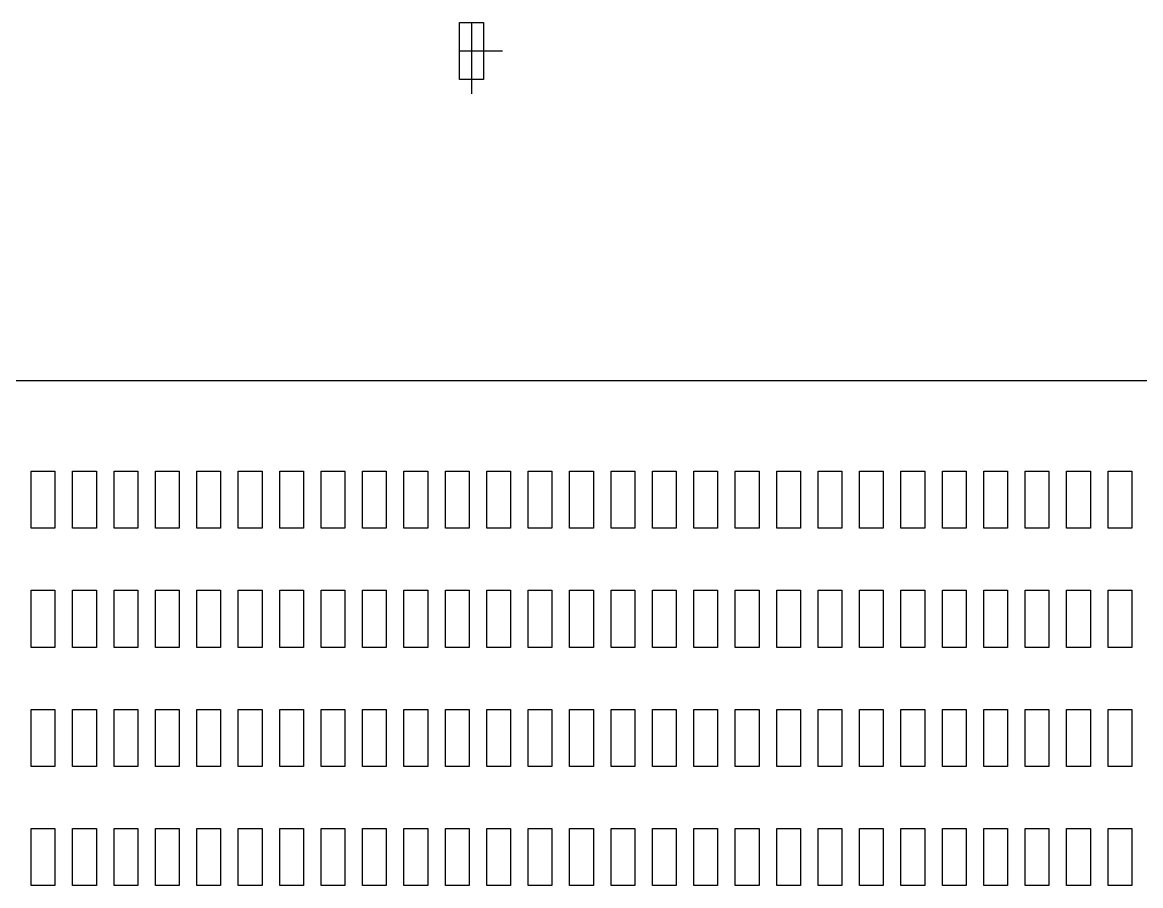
# Model space of a CAD drawing. Extents: x 9 to 33, y 0 to 18.
# Drawn here: x 15.036 to 17.384, y 6.225 to 8.037 of the extents above; entities that cross this region are included whole.
import ezdxf

# ---------------------------------------------------------------- set-up
doc = ezdxf.new("R2010")
doc.units = 0
doc.header["$MEASUREMENT"] = 0
doc.layers.add('OBJECT', color=3, linetype='CONTINUOUS')

msp = doc.modelspace()

# ---------------------------------------------------------------- linework, layer by layer
at = {"layer": 'OBJECT'}
for p, q in [((15.95399, 8.0367), (16.00399, 8.0367)), ((15.95399, 7.9167), (15.95399, 8.0367)), ((15.97899, 8.0367), (15.97899, 7.88679)), ((16.00399, 8.0367), (16.00399, 7.9167)), ((15.95399, 7.9767), (16.04431, 7.9767)), ((16.00399, 7.9167), (15.95399, 7.9167)), ((12.68269, 7.28487), (19.42769, 7.28487)), ((15.05458, 6.97487), (15.05458, 7.09487)), ((15.05458, 7.09487), (15.10458, 7.09487)), ((15.10458, 7.09487), (15.10458, 6.97487)), ((15.14155, 6.97487), (15.14155, 7.09487)), ((15.14155, 7.09487), (15.19155, 7.09487)), ((15.19155, 7.09487), (15.19155, 6.97487)), ((15.22851, 6.97487), (15.22851, 7.09487)), ((15.22851, 7.09487), (15.27851, 7.09487)), ((15.27851, 7.09487), (15.27851, 6.97487)), ((15.31547, 6.97487), (15.31547, 7.09487)), ((15.31547, 7.09487), (15.36547, 7.09487)), ((15.36547, 7.09487), (15.36547, 6.97487)), ((15.40243, 6.97487), (15.40243, 7.09487)), ((15.40243, 7.09487), (15.45243, 7.09487)), ((15.45243, 7.09487), (15.45243, 6.97487)), ((15.48939, 6.97487), (15.48939, 7.09487)), ((15.48939, 7.09487), (15.53939, 7.09487)), ((15.53939, 7.09487), (15.53939, 6.97487)), ((15.57636, 6.97487), (15.57636, 7.09487)), ((15.57636, 7.09487), (15.62636, 7.09487)), ((15.62636, 7.09487), (15.62636, 6.97487)), ((15.66332, 6.97487), (15.66332, 7.09487)), ((15.66332, 7.09487), (15.71332, 7.09487)), ((15.71332, 7.09487), (15.71332, 6.97487)), ((15.75028, 6.97487), (15.75028, 7.09487)), ((15.75028, 7.09487), (15.80028, 7.09487)), ((15.80028, 7.09487), (15.80028, 6.97487)), ((15.83724, 6.97487), (15.83724, 7.09487)), ((15.83724, 7.09487), (15.88724, 7.09487)), ((15.88724, 7.09487), (15.88724, 6.97487)), ((15.9242, 6.97487), (15.9242, 7.09487)), ((15.9242, 7.09487), (15.9742, 7.09487)), ((15.9742, 7.09487), (15.9742, 6.97487)), ((16.01117, 6.97487), (16.01117, 7.09487)), ((16.01117, 7.09487), (16.06117, 7.09487)), ((16.06117, 7.09487), (16.06117, 6.97487)), ((16.09813, 6.97487), (16.09813, 7.09487)), ((16.09813, 7.09487), (16.14813, 7.09487)), ((16.14813, 7.09487), (16.14813, 6.97487)), ((16.18509, 6.97487), (16.18509, 7.09487)), ((16.18509, 7.09487), (16.23509, 7.09487)), ((16.23509, 7.09487), (16.23509, 6.97487)), ((16.27205, 6.97487), (16.27205, 7.09487)), ((16.27205, 7.09487), (16.32205, 7.09487)), ((16.32205, 7.09487), (16.32205, 6.97487)), ((16.35901, 6.97487), (16.35901, 7.09487)), ((16.35901, 7.09487), (16.40901, 7.09487)), ((16.40901, 7.09487), (16.40901, 6.97487)), ((16.44598, 6.97487), (16.44598, 7.09487)), ((16.44598, 7.09487), (16.49598, 7.09487)), ((16.49598, 7.09487), (16.49598, 6.97487)), ((16.53294, 6.97487), (16.53294, 7.09487)), ((16.53294, 7.09487), (16.58294, 7.09487)), ((16.58294, 7.09487), (16.58294, 6.97487)), ((16.6199, 6.97487), (16.6199, 7.09487)), ((16.6199, 7.09487), (16.6699, 7.09487)), ((16.6699, 7.09487), (16.6699, 6.97487)), ((16.70686, 6.97487), (16.70686, 7.09487)), ((16.70686, 7.09487), (16.75686, 7.09487)), ((16.75686, 7.09487), (16.75686, 6.97487)), ((16.79382, 6.97487), (16.79382, 7.09487)), ((16.79382, 7.09487), (16.84382, 7.09487)), ((16.84382, 7.09487), (16.84382, 6.97487)), ((16.88079, 6.97487), (16.88079, 7.09487)), ((16.88079, 7.09487), (16.93079, 7.09487)), ((16.93079, 7.09487), (16.93079, 6.97487)), ((16.96775, 6.97487), (16.96775, 7.09487)), ((16.96775, 7.09487), (17.01775, 7.09487)), ((17.01775, 7.09487), (17.01775, 6.97487)), ((17.05471, 6.97487), (17.05471, 7.09487)), ((17.05471, 7.09487), (17.10471, 7.09487)), ((17.10471, 7.09487), (17.10471, 6.97487)), ((17.14167, 6.97487), (17.14167, 7.09487)), ((17.14167, 7.09487), (17.19167, 7.09487)), ((17.19167, 7.09487), (17.19167, 6.97487)), ((17.22863, 6.97487), (17.22863, 7.09487)), ((17.22863, 7.09487), (17.27863, 7.09487)), ((17.27863, 7.09487), (17.27863, 6.97487)), ((17.3156, 6.97487), (17.3156, 7.09487)), ((17.3156, 7.09487), (17.3656, 7.09487)), ((17.3656, 7.09487), (17.3656, 6.97487)), ((15.10458, 6.97487), (15.05458, 6.97487)), ((15.19155, 6.97487), (15.14155, 6.97487)), ((15.27851, 6.97487), (15.22851, 6.97487)), ((15.36547, 6.97487), (15.31547, 6.97487)), ((15.45243, 6.97487), (15.40243, 6.97487)), ((15.53939, 6.97487), (15.48939, 6.97487)), ((15.62636, 6.97487), (15.57636, 6.97487)), ((15.71332, 6.97487), (15.66332, 6.97487)), ((15.80028, 6.97487), (15.75028, 6.97487)), ((15.88724, 6.97487), (15.83724, 6.97487)), ((15.9742, 6.97487), (15.9242, 6.97487)), ((16.06117, 6.97487), (16.01117, 6.97487)), ((16.14813, 6.97487), (16.09813, 6.97487)), ((16.23509, 6.97487), (16.18509, 6.97487)), ((16.32205, 6.97487), (16.27205, 6.97487)), ((16.40901, 6.97487), (16.35901, 6.97487)), ((16.49598, 6.97487), (16.44598, 6.97487)), ((16.58294, 6.97487), (16.53294, 6.97487)), ((16.6699, 6.97487), (16.6199, 6.97487)), ((16.75686, 6.97487), (16.70686, 6.97487)), ((16.84382, 6.97487), (16.79382, 6.97487)), ((16.93079, 6.97487), (16.88079, 6.97487)), ((17.01775, 6.97487), (16.96775, 6.97487)), ((17.10471, 6.97487), (17.05471, 6.97487)), ((17.19167, 6.97487), (17.14167, 6.97487)), ((17.27863, 6.97487), (17.22863, 6.97487)), ((17.3656, 6.97487), (17.3156, 6.97487)), ((15.05458, 6.84487), (15.10458, 6.84487)), ((15.05458, 6.72487), (15.05458, 6.84487)), ((15.10458, 6.84487), (15.10458, 6.72487)), ((15.14155, 6.84487), (15.19155, 6.84487)), ((15.14155, 6.72487), (15.14155, 6.84487)), ((15.19155, 6.84487), (15.19155, 6.72487)), ((15.22851, 6.84487), (15.27851, 6.84487)), ((15.22851, 6.72487), (15.22851, 6.84487)), ((15.27851, 6.84487), (15.27851, 6.72487)), ((15.31547, 6.84487), (15.36547, 6.84487)), ((15.31547, 6.72487), (15.31547, 6.84487)), ((15.36547, 6.84487), (15.36547, 6.72487)), ((15.40243, 6.84487), (15.45243, 6.84487)), ((15.40243, 6.72487), (15.40243, 6.84487)), ((15.45243, 6.84487), (15.45243, 6.72487)), ((15.48939, 6.84487), (15.53939, 6.84487)), ((15.48939, 6.72487), (15.48939, 6.84487)), ((15.53939, 6.84487), (15.53939, 6.72487)), ((15.57636, 6.84487), (15.62636, 6.84487)), ((15.57636, 6.72487), (15.57636, 6.84487)), ((15.62636, 6.84487), (15.62636, 6.72487)), ((15.66332, 6.84487), (15.71332, 6.84487)), ((15.66332, 6.72487), (15.66332, 6.84487)), ((15.71332, 6.84487), (15.71332, 6.72487)), ((15.75028, 6.84487), (15.80028, 6.84487)), ((15.75028, 6.72487), (15.75028, 6.84487)), ((15.80028, 6.84487), (15.80028, 6.72487)), ((15.83724, 6.84487), (15.88724, 6.84487)), ((15.83724, 6.72487), (15.83724, 6.84487)), ((15.88724, 6.84487), (15.88724, 6.72487)), ((15.9242, 6.84487), (15.9742, 6.84487)), ((15.9242, 6.72487), (15.9242, 6.84487)), ((15.9742, 6.84487), (15.9742, 6.72487)), ((16.01117, 6.84487), (16.06117, 6.84487)), ((16.01117, 6.72487), (16.01117, 6.84487)), ((16.06117, 6.84487), (16.06117, 6.72487)), ((16.09813, 6.84487), (16.14813, 6.84487)), ((16.09813, 6.72487), (16.09813, 6.84487)), ((16.14813, 6.84487), (16.14813, 6.72487)), ((16.18509, 6.84487), (16.23509, 6.84487)), ((16.18509, 6.72487), (16.18509, 6.84487)), ((16.23509, 6.84487), (16.23509, 6.72487)), ((16.27205, 6.84487), (16.32205, 6.84487)), ((16.27205, 6.72487), (16.27205, 6.84487)), ((16.32205, 6.84487), (16.32205, 6.72487)), ((16.35901, 6.84487), (16.40901, 6.84487)), ((16.35901, 6.72487), (16.35901, 6.84487)), ((16.40901, 6.84487), (16.40901, 6.72487)), ((16.44598, 6.84487), (16.49598, 6.84487)), ((16.44598, 6.72487), (16.44598, 6.84487)), ((16.49598, 6.84487), (16.49598, 6.72487)), ((16.53294, 6.84487), (16.58294, 6.84487)), ((16.53294, 6.72487), (16.53294, 6.84487)), ((16.58294, 6.84487), (16.58294, 6.72487)), ((16.6199, 6.84487), (16.6699, 6.84487)), ((16.6199, 6.72487), (16.6199, 6.84487)), ((16.6699, 6.84487), (16.6699, 6.72487)), ((16.70686, 6.84487), (16.75686, 6.84487)), ((16.70686, 6.72487), (16.70686, 6.84487)), ((16.75686, 6.84487), (16.75686, 6.72487)), ((16.79382, 6.84487), (16.84382, 6.84487)), ((16.79382, 6.72487), (16.79382, 6.84487)), ((16.84382, 6.84487), (16.84382, 6.72487)), ((16.88079, 6.84487), (16.93079, 6.84487)), ((16.88079, 6.72487), (16.88079, 6.84487)), ((16.93079, 6.84487), (16.93079, 6.72487)), ((16.96775, 6.84487), (17.01775, 6.84487)), ((16.96775, 6.72487), (16.96775, 6.84487)), ((17.01775, 6.84487), (17.01775, 6.72487)), ((17.05471, 6.84487), (17.10471, 6.84487)), ((17.05471, 6.72487), (17.05471, 6.84487)), ((17.10471, 6.84487), (17.10471, 6.72487)), ((17.14167, 6.84487), (17.19167, 6.84487)), ((17.14167, 6.72487), (17.14167, 6.84487)), ((17.19167, 6.84487), (17.19167, 6.72487)), ((17.22863, 6.84487), (17.27863, 6.84487)), ((17.22863, 6.72487), (17.22863, 6.84487)), ((17.27863, 6.84487), (17.27863, 6.72487)), ((17.3156, 6.84487), (17.3656, 6.84487)), ((17.3156, 6.72487), (17.3156, 6.84487)), ((17.3656, 6.84487), (17.3656, 6.72487)), ((15.10458, 6.72487), (15.05458, 6.72487)), ((15.19155, 6.72487), (15.14155, 6.72487)), ((15.27851, 6.72487), (15.22851, 6.72487)), ((15.36547, 6.72487), (15.31547, 6.72487)), ((15.45243, 6.72487), (15.40243, 6.72487)), ((15.53939, 6.72487), (15.48939, 6.72487)), ((15.62636, 6.72487), (15.57636, 6.72487)), ((15.71332, 6.72487), (15.66332, 6.72487)), ((15.80028, 6.72487), (15.75028, 6.72487)), ((15.88724, 6.72487), (15.83724, 6.72487)), ((15.9742, 6.72487), (15.9242, 6.72487)), ((16.06117, 6.72487), (16.01117, 6.72487)), ((16.14813, 6.72487), (16.09813, 6.72487)), ((16.23509, 6.72487), (16.18509, 6.72487)), ((16.32205, 6.72487), (16.27205, 6.72487)), ((16.40901, 6.72487), (16.35901, 6.72487)), ((16.49598, 6.72487), (16.44598, 6.72487)), ((16.58294, 6.72487), (16.53294, 6.72487)), ((16.6699, 6.72487), (16.6199, 6.72487)), ((16.75686, 6.72487), (16.70686, 6.72487)), ((16.84382, 6.72487), (16.79382, 6.72487)), ((16.93079, 6.72487), (16.88079, 6.72487)), ((17.01775, 6.72487), (16.96775, 6.72487)), ((17.10471, 6.72487), (17.05471, 6.72487)), ((17.19167, 6.72487), (17.14167, 6.72487)), ((17.27863, 6.72487), (17.22863, 6.72487)), ((17.3656, 6.72487), (17.3156, 6.72487)), ((15.05458, 6.47487), (15.05458, 6.59487)), ((15.05458, 6.59487), (15.10458, 6.59487)), ((15.10458, 6.59487), (15.10458, 6.47487)), ((15.14155, 6.47487), (15.14155, 6.59487)), ((15.14155, 6.59487), (15.19155, 6.59487)), ((15.19155, 6.59487), (15.19155, 6.47487)), ((15.22851, 6.47487), (15.22851, 6.59487)), ((15.22851, 6.59487), (15.27851, 6.59487)), ((15.27851, 6.59487), (15.27851, 6.47487)), ((15.31547, 6.47487), (15.31547, 6.59487)), ((15.31547, 6.59487), (15.36547, 6.59487)), ((15.36547, 6.59487), (15.36547, 6.47487)), ((15.40243, 6.47487), (15.40243, 6.59487)), ((15.40243, 6.59487), (15.45243, 6.59487)), ((15.45243, 6.59487), (15.45243, 6.47487)), ((15.48939, 6.47487), (15.48939, 6.59487)), ((15.48939, 6.59487), (15.53939, 6.59487)), ((15.53939, 6.59487), (15.53939, 6.47487)), ((15.57636, 6.47487), (15.57636, 6.59487)), ((15.57636, 6.59487), (15.62636, 6.59487)), ((15.62636, 6.59487), (15.62636, 6.47487)), ((15.66332, 6.47487), (15.66332, 6.59487)), ((15.66332, 6.59487), (15.71332, 6.59487)), ((15.71332, 6.59487), (15.71332, 6.47487)), ((15.75028, 6.47487), (15.75028, 6.59487)), ((15.75028, 6.59487), (15.80028, 6.59487)), ((15.80028, 6.59487), (15.80028, 6.47487)), ((15.83724, 6.47487), (15.83724, 6.59487)), ((15.83724, 6.59487), (15.88724, 6.59487)), ((15.88724, 6.59487), (15.88724, 6.47487)), ((15.9242, 6.47487), (15.9242, 6.59487)), ((15.9242, 6.59487), (15.9742, 6.59487)), ((15.9742, 6.59487), (15.9742, 6.47487)), ((16.01117, 6.47487), (16.01117, 6.59487)), ((16.01117, 6.59487), (16.06117, 6.59487)), ((16.06117, 6.59487), (16.06117, 6.47487)), ((16.09813, 6.47487), (16.09813, 6.59487)), ((16.09813, 6.59487), (16.14813, 6.59487)), ((16.14813, 6.59487), (16.14813, 6.47487)), ((16.18509, 6.47487), (16.18509, 6.59487)), ((16.18509, 6.59487), (16.23509, 6.59487)), ((16.23509, 6.59487), (16.23509, 6.47487)), ((16.27205, 6.47487), (16.27205, 6.59487)), ((16.27205, 6.59487), (16.32205, 6.59487)), ((16.32205, 6.59487), (16.32205, 6.47487)), ((16.35901, 6.47487), (16.35901, 6.59487)), ((16.35901, 6.59487), (16.40901, 6.59487)), ((16.40901, 6.59487), (16.40901, 6.47487)), ((16.44598, 6.47487), (16.44598, 6.59487)), ((16.44598, 6.59487), (16.49598, 6.59487)), ((16.49598, 6.59487), (16.49598, 6.47487)), ((16.53294, 6.47487), (16.53294, 6.59487)), ((16.53294, 6.59487), (16.58294, 6.59487)), ((16.58294, 6.59487), (16.58294, 6.47487)), ((16.6199, 6.47487), (16.6199, 6.59487)), ((16.6199, 6.59487), (16.6699, 6.59487)), ((16.6699, 6.59487), (16.6699, 6.47487)), ((16.70686, 6.47487), (16.70686, 6.59487)), ((16.70686, 6.59487), (16.75686, 6.59487)), ((16.75686, 6.59487), (16.75686, 6.47487)), ((16.79382, 6.47487), (16.79382, 6.59487)), ((16.79382, 6.59487), (16.84382, 6.59487)), ((16.84382, 6.59487), (16.84382, 6.47487)), ((16.88079, 6.47487), (16.88079, 6.59487)), ((16.88079, 6.59487), (16.93079, 6.59487)), ((16.93079, 6.59487), (16.93079, 6.47487)), ((16.96775, 6.47487), (16.96775, 6.59487)), ((16.96775, 6.59487), (17.01775, 6.59487)), ((17.01775, 6.59487), (17.01775, 6.47487)), ((17.05471, 6.47487), (17.05471, 6.59487)), ((17.05471, 6.59487), (17.10471, 6.59487)), ((17.10471, 6.59487), (17.10471, 6.47487)), ((17.14167, 6.47487), (17.14167, 6.59487)), ((17.14167, 6.59487), (17.19167, 6.59487)), ((17.19167, 6.59487), (17.19167, 6.47487)), ((17.22863, 6.47487), (17.22863, 6.59487)), ((17.22863, 6.59487), (17.27863, 6.59487)), ((17.27863, 6.59487), (17.27863, 6.47487)), ((17.3156, 6.47487), (17.3156, 6.59487)), ((17.3156, 6.59487), (17.3656, 6.59487)), ((17.3656, 6.59487), (17.3656, 6.47487)), ((15.10458, 6.47487), (15.05458, 6.47487)), ((15.19155, 6.47487), (15.14155, 6.47487)), ((15.27851, 6.47487), (15.22851, 6.47487)), ((15.36547, 6.47487), (15.31547, 6.47487)), ((15.45243, 6.47487), (15.40243, 6.47487)), ((15.53939, 6.47487), (15.48939, 6.47487)), ((15.62636, 6.47487), (15.57636, 6.47487)), ((15.71332, 6.47487), (15.66332, 6.47487)), ((15.80028, 6.47487), (15.75028, 6.47487)), ((15.88724, 6.47487), (15.83724, 6.47487)), ((15.9742, 6.47487), (15.9242, 6.47487)), ((16.06117, 6.47487), (16.01117, 6.47487)), ((16.14813, 6.47487), (16.09813, 6.47487)), ((16.23509, 6.47487), (16.18509, 6.47487)), ((16.32205, 6.47487), (16.27205, 6.47487)), ((16.40901, 6.47487), (16.35901, 6.47487)), ((16.49598, 6.47487), (16.44598, 6.47487)), ((16.58294, 6.47487), (16.53294, 6.47487)), ((16.6699, 6.47487), (16.6199, 6.47487)), ((16.75686, 6.47487), (16.70686, 6.47487)), ((16.84382, 6.47487), (16.79382, 6.47487)), ((16.93079, 6.47487), (16.88079, 6.47487)), ((17.01775, 6.47487), (16.96775, 6.47487)), ((17.10471, 6.47487), (17.05471, 6.47487)), ((17.19167, 6.47487), (17.14167, 6.47487)), ((17.27863, 6.47487), (17.22863, 6.47487)), ((17.3656, 6.47487), (17.3156, 6.47487)), ((15.05458, 6.22487), (15.05458, 6.34487)), ((15.05458, 6.34487), (15.10458, 6.34487)), ((15.10458, 6.34487), (15.10458, 6.22487)), ((15.14155, 6.22487), (15.14155, 6.34487)), ((15.14155, 6.34487), (15.19155, 6.34487)), ((15.19155, 6.34487), (15.19155, 6.22487)), ((15.22851, 6.22487), (15.22851, 6.34487)), ((15.22851, 6.34487), (15.27851, 6.34487)), ((15.27851, 6.34487), (15.27851, 6.22487)), ((15.31547, 6.22487), (15.31547, 6.34487)), ((15.31547, 6.34487), (15.36547, 6.34487)), ((15.36547, 6.34487), (15.36547, 6.22487)), ((15.40243, 6.22487), (15.40243, 6.34487)), ((15.40243, 6.34487), (15.45243, 6.34487)), ((15.45243, 6.34487), (15.45243, 6.22487)), ((15.48939, 6.22487), (15.48939, 6.34487)), ((15.48939, 6.34487), (15.53939, 6.34487)), ((15.53939, 6.34487), (15.53939, 6.22487)), ((15.57636, 6.22487), (15.57636, 6.34487)), ((15.57636, 6.34487), (15.62636, 6.34487)), ((15.62636, 6.34487), (15.62636, 6.22487)), ((15.66332, 6.22487), (15.66332, 6.34487)), ((15.66332, 6.34487), (15.71332, 6.34487)), ((15.71332, 6.34487), (15.71332, 6.22487)), ((15.75028, 6.22487), (15.75028, 6.34487)), ((15.75028, 6.34487), (15.80028, 6.34487)), ((15.80028, 6.34487), (15.80028, 6.22487)), ((15.83724, 6.22487), (15.83724, 6.34487)), ((15.83724, 6.34487), (15.88724, 6.34487)), ((15.88724, 6.34487), (15.88724, 6.22487)), ((15.9242, 6.22487), (15.9242, 6.34487)), ((15.9242, 6.34487), (15.9742, 6.34487)), ((15.9742, 6.34487), (15.9742, 6.22487)), ((16.01117, 6.22487), (16.01117, 6.34487)), ((16.01117, 6.34487), (16.06117, 6.34487)), ((16.06117, 6.34487), (16.06117, 6.22487)), ((16.09813, 6.22487), (16.09813, 6.34487)), ((16.09813, 6.34487), (16.14813, 6.34487)), ((16.14813, 6.34487), (16.14813, 6.22487)), ((16.18509, 6.22487), (16.18509, 6.34487)), ((16.18509, 6.34487), (16.23509, 6.34487)), ((16.23509, 6.34487), (16.23509, 6.22487)), ((16.27205, 6.22487), (16.27205, 6.34487)), ((16.27205, 6.34487), (16.32205, 6.34487)), ((16.32205, 6.34487), (16.32205, 6.22487)), ((16.35901, 6.22487), (16.35901, 6.34487)), ((16.35901, 6.34487), (16.40901, 6.34487)), ((16.40901, 6.34487), (16.40901, 6.22487)), ((16.44598, 6.22487), (16.44598, 6.34487)), ((16.44598, 6.34487), (16.49598, 6.34487)), ((16.49598, 6.34487), (16.49598, 6.22487)), ((16.53294, 6.22487), (16.53294, 6.34487)), ((16.53294, 6.34487), (16.58294, 6.34487)), ((16.58294, 6.34487), (16.58294, 6.22487)), ((16.6199, 6.22487), (16.6199, 6.34487)), ((16.6199, 6.34487), (16.6699, 6.34487)), ((16.6699, 6.34487), (16.6699, 6.22487)), ((16.70686, 6.22487), (16.70686, 6.34487)), ((16.70686, 6.34487), (16.75686, 6.34487)), ((16.75686, 6.34487), (16.75686, 6.22487)), ((16.79382, 6.22487), (16.79382, 6.34487)), ((16.79382, 6.34487), (16.84382, 6.34487)), ((16.84382, 6.34487), (16.84382, 6.22487)), ((16.88079, 6.22487), (16.88079, 6.34487)), ((16.88079, 6.34487), (16.93079, 6.34487)), ((16.93079, 6.34487), (16.93079, 6.22487)), ((16.96775, 6.22487), (16.96775, 6.34487)), ((16.96775, 6.34487), (17.01775, 6.34487)), ((17.01775, 6.34487), (17.01775, 6.22487)), ((17.05471, 6.22487), (17.05471, 6.34487)), ((17.05471, 6.34487), (17.10471, 6.34487)), ((17.10471, 6.34487), (17.10471, 6.22487)), ((17.14167, 6.22487), (17.14167, 6.34487)), ((17.14167, 6.34487), (17.19167, 6.34487)), ((17.19167, 6.34487), (17.19167, 6.22487)), ((17.22863, 6.22487), (17.22863, 6.34487)), ((17.22863, 6.34487), (17.27863, 6.34487)), ((17.27863, 6.34487), (17.27863, 6.22487)), ((17.3156, 6.22487), (17.3156, 6.34487)), ((17.3156, 6.34487), (17.3656, 6.34487)), ((17.3656, 6.34487), (17.3656, 6.22487)), ((15.10458, 6.22487), (15.05458, 6.22487)), ((15.19155, 6.22487), (15.14155, 6.22487)), ((15.27851, 6.22487), (15.22851, 6.22487)), ((15.36547, 6.22487), (15.31547, 6.22487)), ((15.45243, 6.22487), (15.40243, 6.22487)), ((15.53939, 6.22487), (15.48939, 6.22487)), ((15.62636, 6.22487), (15.57636, 6.22487)), ((15.71332, 6.22487), (15.66332, 6.22487)), ((15.80028, 6.22487), (15.75028, 6.22487)), ((15.88724, 6.22487), (15.83724, 6.22487)), ((15.9742, 6.22487), (15.9242, 6.22487)), ((16.06117, 6.22487), (16.01117, 6.22487)), ((16.14813, 6.22487), (16.09813, 6.22487)), ((16.23509, 6.22487), (16.18509, 6.22487)), ((16.32205, 6.22487), (16.27205, 6.22487)), ((16.40901, 6.22487), (16.35901, 6.22487)), ((16.49598, 6.22487), (16.44598, 6.22487)), ((16.58294, 6.22487), (16.53294, 6.22487)), ((16.6699, 6.22487), (16.6199, 6.22487)), ((16.75686, 6.22487), (16.70686, 6.22487)), ((16.84382, 6.22487), (16.79382, 6.22487)), ((16.93079, 6.22487), (16.88079, 6.22487)), ((17.01775, 6.22487), (16.96775, 6.22487)), ((17.10471, 6.22487), (17.05471, 6.22487)), ((17.19167, 6.22487), (17.14167, 6.22487)), ((17.27863, 6.22487), (17.22863, 6.22487)), ((17.3656, 6.22487), (17.3156, 6.22487))]:
    msp.add_line(p, q, dxfattribs=at)

doc.saveas('drawing.dxf')
